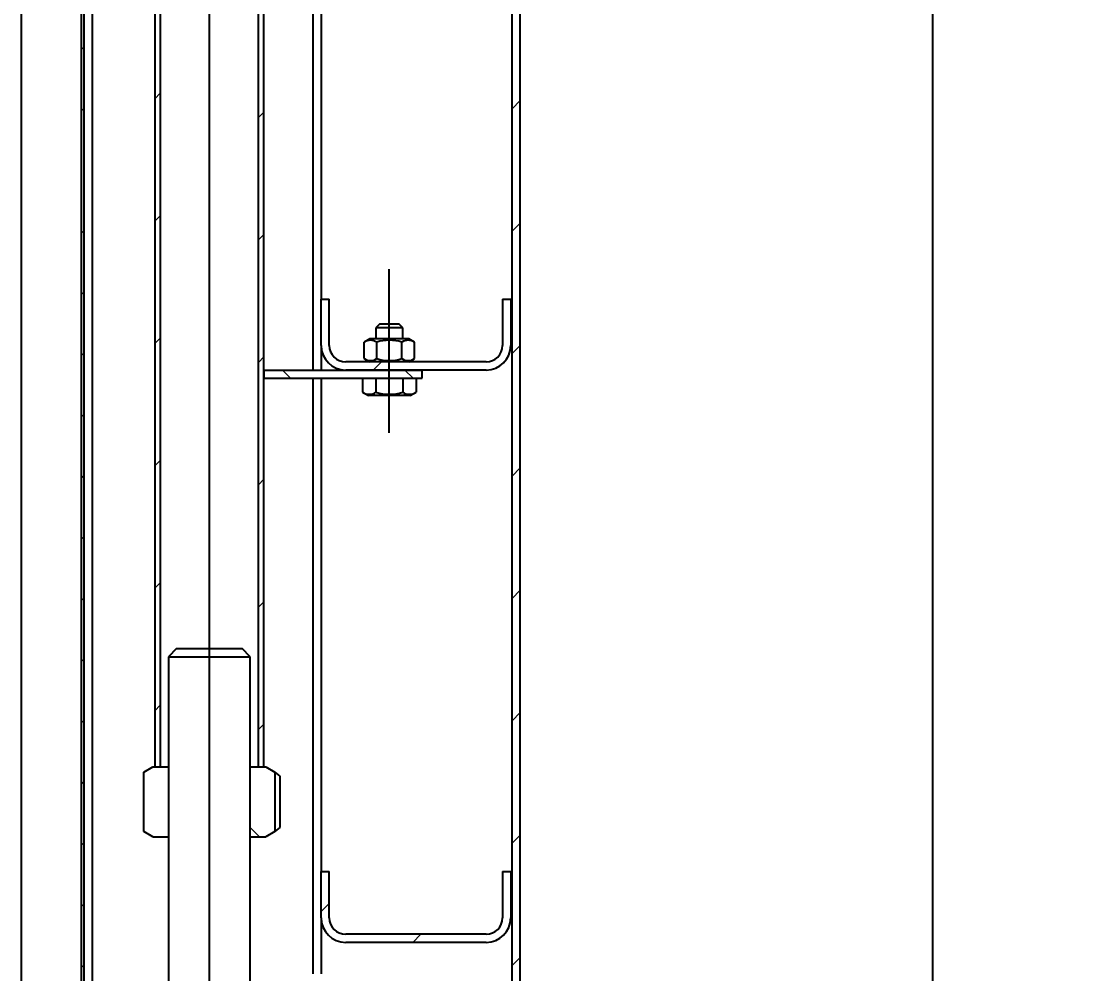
# Model space of a CAD drawing. Header units: millimetres. Extents: x 0 to 594, y 0 to 420.
# Drawn here: x 278.19 to 317.09, y 271.2 to 306.15 of the extents above; entities that cross this region are included whole.
import ezdxf

# ---------------------------------------------------------------- set-up
doc = ezdxf.new("R2010")
doc.units = ezdxf.units.MM
doc.header["$PDSIZE"] = -1
doc.layers.add('FORMAT', color=7, linetype='Continuous')
doc.styles.add('GOST-2.304_Type-B', font='')
doc.styles.add('SLDTEXTSTYLE1', font='TXT', dxfattribs={"width": 0.7})
doc.styles.get('GOST-2.304_Type-B').set_extended_font_data('GOST Common')
doc.dimstyles.new('SLDDIMSTYLE0', dxfattribs={"dimtxt": 3.5, "dimasz": 3.5, "dimexe": 0, "dimexo": 0.0625, "dimgap": 0.875, "dimtad": 2, "dimdec": 1, "dimlfac": 10, "dimrnd": 1e-09, "dimzin": 12, "dimdsep": 46, "dimtxsty": 'SLDTEXTSTYLE1', "dimsah": 1, "dimcen": 0.09, "dimadec": 0, "dimazin": 3, "dimtfac": 1, "dimtdec": 1, "dimtmove": 0, "dimatfit": 0, "dimfxl": 1, "dimfrac": 2, "dimtolj": 1, "dimtzin": 12, "dimarcsym": 0})

# ---------------------------------------------------------------- blocks, each defined once
blk = doc.blocks.new('SW_HATCH_0')
at = {"color": 0, "linetype": 'Continuous', "lineweight": 18}
for p, q in [((-6.7, 141.474), (-6.8, 141.374)), ((-3.9, 139.784), (-4.1, 139.584)), ((9.3, 139.514), (9, 139.214)), ((-6.7, 139.229), (-6.8, 139.129)), ((-0.1, 139.094), (-0.3, 138.894)), ((-3.9, 135.294), (-4.1, 135.094)), ((9.3, 135.024), (9, 134.724)), ((-6.7, 134.739), (-6.8, 134.639)), ((-0.1, 134.604), (-0.3, 134.404)), ((-6.7, 132.494), (-6.8, 132.394)), ((2.019, 132.233), (2, 132.214)), ((-3.9, 130.804), (-4.1, 130.604)), ((9.3, 130.533), (9, 130.233)), ((-6.7, 130.249), (-6.8, 130.149)), ((-0.1, 130.114), (-0.3, 129.914)), ((4.209, 129.933), (3.909, 129.633)), ((8.796, 130.03), (8.553, 129.787)), ((0.581, 129.633), (0.881, 129.333)), ((5.071, 129.633), (5.371, 129.333)), ((-6.7, 128.004), (-6.8, 127.904)), ((-3.9, 126.314), (-4.1, 126.114)), ((9.3, 126.043), (9, 125.743)), ((-6.7, 125.759), (-6.8, 125.659)), ((-0.1, 125.624), (-0.3, 125.424)), ((-6.7, 123.514), (-6.8, 123.414)), ((-3.9, 121.824), (-4.1, 121.624)), ((9.3, 121.553), (9, 121.253)), ((-6.7, 121.269), (-6.8, 121.169)), ((-0.1, 121.133), (-0.3, 120.933)), ((-6.7, 119.024), (-6.8, 118.924)), ((-3.9, 117.333), (-4.1, 117.133)), ((-6.7, 116.779), (-6.8, 116.679)), ((9.3, 117.063), (9, 116.763)), ((-0.1, 116.643), (-0.3, 116.443)), ((-6.7, 114.533), (-6.8, 114.433)), ((-0.6, 112.853), (-0.256, 112.51)), ((9.3, 112.573), (9, 112.273)), ((-6.7, 112.288), (-6.8, 112.188)), ((-6.7, 110.043), (-6.8, 109.943)), ((2.3, 110.063), (2, 109.763)), ((5.66, 108.933), (5.36, 108.633)), ((-6.7, 107.798), (-6.8, 107.698)), ((9.3, 108.083), (9, 107.783))]:
    blk.add_line(p, q, dxfattribs=at)
blk = doc.blocks.new('*D61')
at = {"layer": 'Defpoints', "color": 0, "transparency": 16777216}
for p in [(296.192, 354.405), (311.618, 354.405), (296.192, 170.605)]:
    blk.add_point(p, dxfattribs=at)
at = {"layer": 'FORMAT', "color": 0, "lineweight": -2, "transparency": 16777216}
for p, q in [((296.255, 354.405), (311.618, 354.405)), ((311.618, 174.105), (311.618, 350.905)), ((296.255, 170.605), (311.618, 170.605))]:
    blk.add_line(p, q, dxfattribs=at)
at = {"layer": 'FORMAT', "color": 0, "transparency": 16777216}
for points in [[(311.035, 350.905), (312.201, 350.905), (311.618, 354.405)], [(311.035, 174.105), (312.201, 174.105), (311.618, 170.605)]]:
    blk.add_solid(points, dxfattribs=at)
at = {"layer": 'FORMAT', "color": 0, "transparency": 16777216, "insert": (312.493, 262.505), "char_height": 3.5, "attachment_point": 2, "rotation": 90, "style": 'GOST-2.304_Type-B'}
blk.add_mtext('\\A1;1838*', dxfattribs=at)

msp = doc.modelspace()

# ---------------------------------------------------------------- linework, layer by layer
at = {"layer": 'FORMAT'}
for p, q in [((285.092, 158.43), (285.092, 356.515)), ((296.192, 264.165), (296.192, 354.105)), ((296.492, 264.165), (296.492, 354.105)), ((278.192, 352.505), (278.192, 263.555)), ((280.392, 350.505), (280.392, 264.18)), ((280.492, 350.505), (280.492, 264.18)), ((280.792, 343.705), (280.792, 266.755)), ((283.092, 338.792), (283.092, 278.792)), ((283.292, 338.792), (283.292, 278.792)), ((286.892, 278.792), (286.892, 338.792)), ((287.092, 278.792), (287.092, 338.792)), ((288.892, 314.055), (288.892, 293.355)), ((289.192, 314.055), (289.192, 295.955)), ((291.692, 291.055), (291.692, 297.055)), ((289.192, 294.255), (289.192, 295.955)), ((289.192, 295.955), (289.492, 295.955)), ((289.492, 294.255), (289.492, 295.955)), ((295.842, 295.955), (295.842, 294.255)), ((295.842, 295.955), (296.142, 295.955)), ((296.142, 295.955), (296.142, 294.255)), ((291.342, 295.055), (291.192, 294.905)), ((291.192, 294.905), (291.192, 294.495)), ((292.192, 294.905), (291.192, 294.905)), ((291.342, 295.055), (292.042, 295.055)), ((292.192, 294.905), (292.042, 295.055)), ((292.192, 294.495), (292.192, 294.905)), ((290.972, 294.495), (290.769, 294.377)), ((291.332, 294.495), (290.972, 294.495)), ((292.412, 294.495), (291.332, 294.495)), ((292.616, 294.377), (292.412, 294.495)), ((289.192, 294.255), (289.192, 293.355)), ((290.769, 293.772), (290.769, 294.377)), ((291.231, 293.772), (291.231, 294.377)), ((292.154, 293.772), (292.154, 294.377)), ((292.616, 293.772), (292.616, 294.377)), ((295.242, 293.655), (290.092, 293.655)), ((290.769, 293.772), (290.972, 293.655)), ((291.332, 293.655), (290.972, 293.655)), ((292.412, 293.655), (291.332, 293.655)), ((292.412, 293.655), (292.616, 293.772)), ((287.092, 293.355), (287.092, 293.055)), ((287.092, 293.355), (292.892, 293.355)), ((295.242, 293.355), (290.092, 293.355)), ((292.892, 293.055), (292.892, 293.355)), ((287.092, 293.055), (292.892, 293.055)), ((288.892, 293.055), (288.892, 271.205)), ((289.192, 293.055), (289.192, 274.955)), ((290.711, 293.055), (290.711, 292.54)), ((291.202, 293.055), (291.202, 292.54)), ((292.183, 293.055), (292.183, 292.54)), ((292.674, 293.055), (292.674, 292.54)), ((290.711, 292.54), (290.927, 292.415)), ((292.457, 292.415), (292.674, 292.54)), ((292.457, 292.415), (290.927, 292.415)), ((283.892, 283.135), (283.592, 282.835)), ((283.592, 282.835), (283.592, 268.035)), ((283.592, 282.835), (284.946, 282.835)), ((283.892, 283.135), (284.975, 283.135)), ((284.946, 282.835), (286.592, 282.835)), ((284.975, 283.135), (286.292, 283.135)), ((286.592, 282.835), (286.292, 283.135)), ((286.592, 268.035), (286.592, 282.835)), ((282.689, 278.599), (283.022, 278.792)), ((282.689, 276.424), (282.689, 278.599)), ((283.022, 278.792), (283.592, 278.792)), ((283.092, 278.792), (283.292, 278.792)), ((286.592, 278.792), (287.162, 278.792)), ((286.892, 278.792), (287.092, 278.792)), ((287.162, 278.792), (287.496, 278.599)), ((287.496, 278.599), (287.679, 278.453)), ((287.496, 278.599), (287.496, 276.424)), ((287.679, 278.453), (287.679, 276.57)), ((287.679, 276.57), (287.496, 276.424)), ((283.022, 276.232), (282.689, 276.424)), ((283.022, 276.232), (283.592, 276.232)), ((286.592, 276.232), (287.162, 276.232)), ((287.496, 276.424), (287.162, 276.232)), ((289.192, 273.255), (289.192, 274.955)), ((289.192, 274.955), (289.492, 274.955)), ((289.492, 273.255), (289.492, 274.955)), ((295.842, 274.955), (295.842, 273.255)), ((295.842, 274.955), (296.142, 274.955)), ((296.142, 274.955), (296.142, 273.255)), ((289.192, 273.255), (289.192, 271.205)), ((295.242, 272.655), (290.092, 272.655)), ((295.242, 272.355), (290.092, 272.355))]:
    msp.add_line(p, q, dxfattribs=at)
for centre, radius, start, end in [((291, 294.028), 0.418, 56.4991, 123.5009), ((291.692, 292.894), 1.553, 72.703, 107.297), ((292.385, 294.025), 0.421, 56.7342, 123.2658), ((290.092, 294.255), 0.9, 180, 270), ((290.092, 294.255), 0.6, 180, 270), ((295.242, 294.255), 0.9, 270, 0), ((295.242, 294.255), 0.6, 270, 0), ((291, 294.121), 0.418, 236.4991, 303.5009), ((291.692, 295.256), 1.553, 252.703, 287.297), ((292.385, 294.125), 0.421, 236.7442, 303.2558), ((290.956, 292.91), 0.445, 236.4991, 303.5009), ((291.692, 294.116), 1.651, 252.703, 287.297), ((292.429, 292.914), 0.448, 236.7754, 303.2246), ((290.092, 273.255), 0.9, 180, 270), ((290.092, 273.255), 0.6, 180, 270), ((295.242, 273.255), 0.9, 270, 0), ((295.242, 273.255), 0.6, 270, 0)]:
    msp.add_arc(centre, radius, start, end, dxfattribs=at)

# ---------------------------------------------------------------- block references
msp.add_blockref('SW_HATCH_0', (287.192, 163.722), dxfattribs=at)

# ---------------------------------------------------------------- dimensions: what is measured, and where the dimension line sits
dim = msp.add_linear_dim(base=(311.618, 354.405), p1=(296.192, 170.605), p2=(296.192, 354.405), angle=90, text='<>*', dimstyle='SLDDIMSTYLE0', override={"dimtxsty": 'GOST-2.304_Type-B'}, dxfattribs=at)
dim.commit()
dim.dimension.update_dxf_attribs({"geometry": '*D61', "text_midpoint": (311.618, 262.505), "dimtype": 160})

doc.saveas('drawing.dxf')
